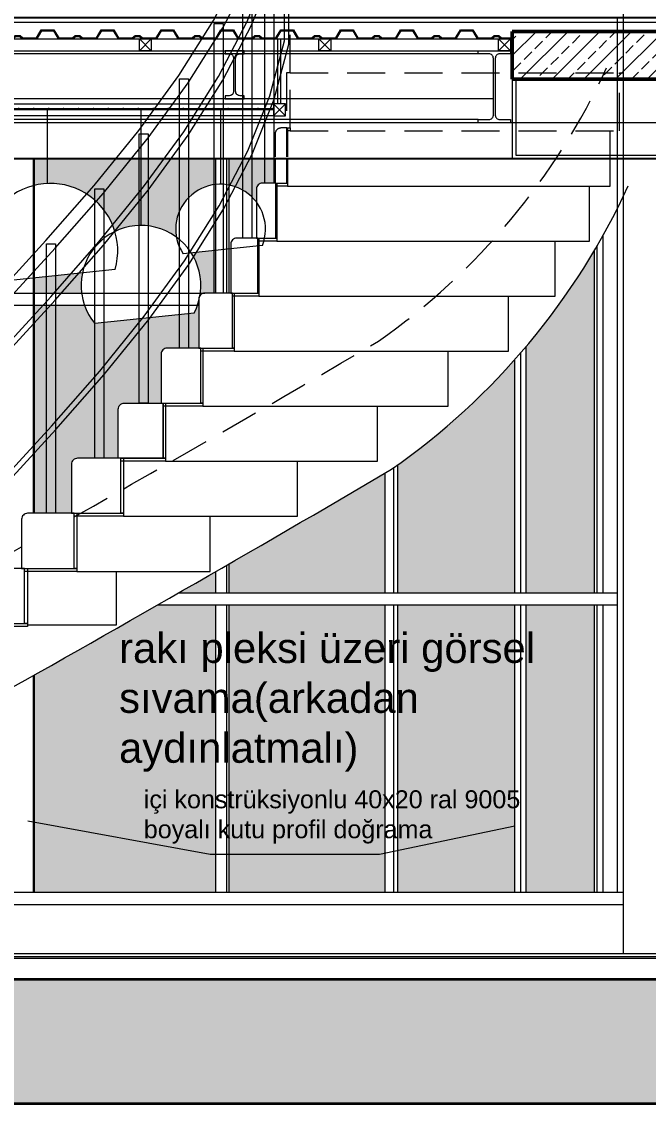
# Model space of a CAD drawing. Header units: millimetres. Extents: x 54215 to 67697, y 23496 to 56611.
# Drawn here: x 57056.9 to 57266.3, y 42727.5 to 43088.7 of the extents above; entities that cross this region are included whole.
import ezdxf

# ---------------------------------------------------------------- set-up
doc = ezdxf.new("R2010")
doc.units = ezdxf.units.MM
doc.linetypes.add('DASHED', pattern=[19.05, 12.7, -6.35])
for name, color, linetype, lineweight in [('- 0.50', 30, 'Continuous', 50), ('no3_ahsap gorunus on ince', 32, 'Continuous', 13), ('no3_cam gorunus arka', 140, 'Continuous', 13), ('no3_duvar kaplama', 8, 'Continuous', 0), ('no3_duvar mevcut', 4, 'Continuous', 35), ('no3_döşeme kaplama', 8, 'Continuous', 0), ('no3_döşeme kaplama trimli', 8, 'Continuous', 0), ('no3_kutu profil gorunus', 8, 'Continuous', 0), ('no3_kutuprofil kesit', 74, 'Continuous', 18), ('no3_tefriş arka ince', 65, 'Continuous', 13), ('no3_yazı duvar', 152, 'Continuous', 0), ('t_ahsap', 25, 'Continuous', 20), ('t_tarama', 251, 'Continuous', 20)]:
    doc.layers.add(name, color=color, linetype=linetype, lineweight=lineweight)
doc.layers.add('0 rölöve', color=7, linetype='Continuous', true_color=0xf1380e)
doc.layers.add('no3_alçıpan kesit', color=7, linetype='Continuous', lineweight=20, true_color=0xf5003d)
doc.styles.get("Standard").update_dxf_attribs({"font": 'arial.ttf'})
pattern_1 = [(45, (43807.661, 19545.4995), (-5.3033009, 5.3033009), []), (45, (43812.956, 19545.4995), (-5.3033009, 5.3033009), [3.6, -1.5])]

# ---------------------------------------------------------------- blocks, each defined once
blk = doc.blocks.new('çesan tavanbıdı')
at = {"layer": 'no3_kutu profil gorunus'}
for p, q in [((1977.78, 4837.69), (1977.78, 4859.38)), ((1978.78, 4837.69), (1978.78, 4859.38)), ((2072.08, 4837.69), (2072.08, 4859.38)), ((2073.08, 4837.69), (2073.08, 4859.38)), ((1980.28, 4837.69), (2070.58, 4837.69)), ((2070.58, 4835.99), (1980.28, 4835.99)), ((2070.58, 4835.69), (1980.28, 4835.69)), ((2070.58, 4833.69), (1980.28, 4833.69))]:
    blk.add_line(p, q, dxfattribs=at)
for centre in [(1980.43, 4836.14), (1985.43, 4836.14), (1990.43, 4836.14), (1995.43, 4836.14), (2000.43, 4836.14), (2005.43, 4836.14), (2010.43, 4836.14), (2015.43, 4836.14), (2020.43, 4836.14), (2025.43, 4836.14), (2030.43, 4836.14), (2035.43, 4836.14), (2040.43, 4836.14), (2045.43, 4836.14), (2050.43, 4836.14), (2055.43, 4836.14), (2060.43, 4836.14), (2065.43, 4836.14), (2070.43, 4836.14)]:
    blk.add_circle(centre, 0.15, dxfattribs=at)
at = {"layer": 'no3_kutuprofil kesit'}
for p, q in [((1976.28, 4833.69), (1980.28, 4837.69)), ((1980.28, 4833.69), (1976.28, 4837.69)), ((2070.58, 4833.69), (2074.58, 4837.69)), ((2074.58, 4833.69), (2070.58, 4837.69))]:
    blk.add_line(p, q, dxfattribs=at)
for points in [[(1976.28, 4833.69), (1980.28, 4833.69), (1980.28, 4837.69), (1976.28, 4837.69)], [(2070.58, 4833.69), (2074.58, 4833.69), (2074.58, 4837.69), (2070.58, 4837.69)]]:
    blk.add_lwpolyline(points, close=True, dxfattribs=at)
blk = doc.blocks.new('50ad')
at = {"layer": 't_ahsap'}
blk.add_lwpolyline([(826.37, -8720.73), (784.92, -8725.1)], dxfattribs=at)
blk.add_arc((804.76, -8714.48), 22.5, 343.8826, 208.1494, dxfattribs=at)
at = {"layer": 't_tarama'}
blk.add_lwpolyline([(803.73, -8666.96), (803.73, -8692)], dxfattribs=at)
blk = doc.blocks.new('40ol')
at = {"layer": 't_ahsap'}
blk.add_lwpolyline([(852.75, -8721.24), (819.59, -8724.74)], dxfattribs=at)
blk.add_arc((835.01, -8712), 20, 332.485, 219.5469, dxfattribs=at)
at = {"layer": 't_tarama'}
blk.add_lwpolyline([(835.01, -8652.91), (835.01, -8692)], dxfattribs=at)
blk = doc.blocks.new('yuhb')
at = {"layer": 't_ahsap'}
for points in [[(872.85, -8652.91), (872.85, -8678.2)], [(886.83, -8698.63), (860.3, -8701.42)]]:
    blk.add_lwpolyline(points, dxfattribs=at)
blk.add_arc((872.85, -8693.2), 15, 338.7887, 213.2432, dxfattribs=at)

msp = doc.modelspace()

# ---------------------------------------------------------------- hatches: boundary and pattern name
at = {"layer": 'no3_cam gorunus arka'}
h = msp.add_hatch(color=252, dxfattribs=at)
h.set_gradient(color1=(214, 214, 214), color2=(255, 255, 0), centered=1)
h.paths.add_polyline_path([(57061.174, 43042.956), (57061.174, 43034.041, -0.0487422), (57065.506, 43034.665), (57065.506, 43042.956)])
h = msp.add_hatch(color=252, dxfattribs=at)
h.set_gradient(color1=(214, 214, 214), color2=(255, 255, 0), centered=1)
h.paths.add_polyline_path([(57065.506, 43042.956), (57065.506, 43034.665, -0.3442524), (57088.092, 43018.628, -0.1129682), (57096.79, 43020.619), (57096.79, 43042.956)])
h = msp.add_hatch(color=252, dxfattribs=at)
h.set_gradient(color1=(214, 214, 214), color2=(255, 255, 0), centered=1)
h.paths.add_polyline_path([(57121.801, 43042.956), (57096.79, 43042.956), (57096.79, 43020.619, -0.1597036), (57108.629, 43016.738, -0.4360257), (57121.801, 43034.337)])
h = msp.add_hatch(color=252, dxfattribs=at)
h.set_gradient(color1=(214, 214, 214), color2=(255, 255, 0), centered=1)
h.paths.add_polyline_path([(57126.265, 43042.956), (57126.265, 43034.143, -0.185204), (57135.372, 43028.442), (57135.372, 43032.809, -0.4142136), (57137.372, 43034.809), (57141.615, 43034.809), (57141.615, 43042.956)])
h = msp.add_hatch(color=252, dxfattribs=at)
h.set_gradient(color1=(214, 214, 214), color2=(255, 255, 0), centered=1)
h.paths.add_polyline_path([(57113.58, 43011.487, -0.1775821), (57116.626, 42998.056, -0.0105179), (57116.5, 42997.224, -0.2393852), (57118.115, 42998.044), (57121.801, 42998.044), (57121.801, 43012.354)])
h = msp.add_hatch(color=252, dxfattribs=at)
h.set_gradient(color1=(214, 214, 214), color2=(255, 255, 0), centered=1)
h.paths.add_polyline_path([(57248.271, 43012.139, -0.0417106), (57225.456, 42980.155), (57225.456, 42897.958), (57248.271, 42897.958)])
h = msp.add_hatch(color=252, dxfattribs=at)
h.set_gradient(color1=(214, 214, 214), color2=(255, 255, 0), centered=1)
h.paths.add_polyline_path([(57076.955, 42998.056, -0.0848699), (57077.231, 43004.791), (57061.174, 43003.099), (57061.174, 42998.056)])
h = msp.add_hatch(color=252, dxfattribs=at)
h.set_gradient(color1=(214, 214, 214), color2=(255, 255, 0), centered=1)
h.paths.add_polyline_path([(57077.898, 42994.056), (57061.174, 42994.056), (57061.174, 42924.515), (57073.594, 42924.515), (57073.594, 42940.897, -0.4142136), (57075.594, 42942.897), (57089.228, 42942.897), (57089.228, 42959.28, -0.4142136), (57091.228, 42961.28), (57103.5, 42961.28), (57103.5, 42977.662, -0.4142136), (57105.5, 42979.662), (57116.115, 42979.662), (57116.115, 42994.056), (57115.683, 42994.056, -0.0364905), (57114.528, 42991.379), (57081.368, 42987.884, -0.0892093)])
h = msp.add_hatch(color=252, dxfattribs=at)
h.set_gradient(color1=(214, 214, 214), color2=(255, 255, 0), centered=1)
h.paths.add_polyline_path([(57221.703, 42975.835, -0.0558085), (57182.657, 42940.749), (57182.657, 42897.958), (57221.703, 42897.958)])
h = msp.add_hatch(color=252, dxfattribs=at)
h.set_gradient(color1=(214, 214, 214), color2=(255, 255, 0), centered=1)
h.paths.add_polyline_path([(57178.355, 42897.958), (57178.355, 42937.966, -0.0020085), (57126.265, 42907.639), (57126.265, 42897.958)])
h = msp.add_hatch(color=252, dxfattribs=at)
h.set_gradient(color1=(214, 214, 214), color2=(255, 255, 0), centered=1)
h.paths.add_polyline_path([(57121.801, 42897.958), (57121.801, 42905.066, -0.0004753), (57109.433, 42897.958)])
h = msp.add_hatch(color=252, dxfattribs=at)
h.set_gradient(color1=(214, 214, 214), color2=(255, 255, 0), centered=1)
h.paths.add_polyline_path([(57061.174, 42870.523), (57061.174, 42797.86), (57121.801, 42797.86), (57121.801, 42893.958), (57102.449, 42893.958, -0.0015816)])
h = msp.add_hatch(color=252, dxfattribs=at)
h.set_gradient(color1=(214, 214, 214), color2=(255, 255, 0), centered=1)
h.paths.add_polyline_path([(57126.265, 42893.958), (57126.265, 42797.86), (57178.355, 42797.86), (57178.355, 42893.958)])
h = msp.add_hatch(color=252, dxfattribs=at)
h.set_gradient(color1=(214, 214, 214), color2=(255, 255, 0), centered=1)
h.paths.add_polyline_path([(57182.657, 42893.958), (57182.657, 42797.86), (57221.703, 42797.86), (57221.703, 42893.958)])
h = msp.add_hatch(color=252, dxfattribs=at)
h.set_gradient(color1=(214, 214, 214), color2=(255, 255, 0), centered=1)
h.paths.add_polyline_path([(57225.456, 42893.958), (57225.456, 42797.86), (57248.271, 42797.86), (57248.271, 42893.958)])
at = {"layer": 'no3_duvar kaplama'}
h = msp.add_hatch(dxfattribs=at)
h.set_pattern_fill('JIS_STN_2.5', color=256, scale=3)
h.set_pattern_definition(pattern_1)
h.paths.add_polyline_path([(56962.143, 43363.956), (56962.143, 43323.956), (56978.143, 43323.956), (56978.143, 43363.956), (57083.143, 43363.956), (57083.143, 43323.956), (57099.143, 43323.956), (57099.143, 43363.956), (57204.143, 43363.956), (57204.143, 43323.956), (57220.143, 43323.956), (57220.143, 43363.956), (57325.143, 43363.956), (57325.143, 43323.956), (57409.143, 43323.956), (57409.143, 43363.956), (57545.809, 43363.956), (57545.809, 43323.956), (57592.309, 43323.956), (57592.309, 42768.956), (57578.309, 42768.956), (56093.309, 42768.956), (56093.309, 42772.956), (56093.309, 42777.456), (55471.809, 42777.456), (55471.809, 42759.956), (55441.809, 42759.956), (55441.809, 42742.456), (55411.809, 42742.456), (55411.809, 42737.456), (55313.583, 42737.456), (55313.583, 42727.456), (57631.659, 42727.456), (57631.659, 43409.456), (55583.309, 43409.456), (55583.309, 43309.456), (56083.309, 43309.456), (56083.309, 43323.956), (56093.309, 43323.956), (56143.643, 43323.956), (56143.643, 43363.956), (56248.643, 43363.956), (56248.643, 43323.956), (56264.643, 43323.956), (56264.643, 43363.956), (56369.643, 43363.956), (56369.643, 43323.956), (56385.643, 43323.956), (56385.643, 43363.956), (56490.643, 43363.956), (56490.643, 43326.338), (56506.643, 43326.338), (56506.643, 43363.956), (56611.643, 43363.956), (56611.643, 43323.956), (56627.643, 43323.956), (56627.643, 43363.956), (56732.643, 43363.956), (56732.643, 43323.956), (56740.643, 43323.956), (56748.643, 43323.956), (56748.643, 43363.956), (56786.643, 43363.956), (56786.643, 43323.956), (56857.143, 43323.956), (56857.143, 43363.956)])
h.paths.add_polyline_path([(55219.701, 42730.389), (55357.699, 42730.389), (55357.699, 42768.808), (55219.701, 42768.808)], flags=9)
h = msp.add_hatch(dxfattribs=at)
h.set_pattern_fill('JIS_STN_2.5', color=256, scale=3)
h.set_pattern_definition(pattern_1)
h.paths.add_polyline_path([(57592.309, 43085.456), (57220.809, 43085.456), (57220.809, 43069.456), (57341.309, 43069.456), (57341.309, 43054.956), (57592.309, 43054.956)])

# ---------------------------------------------------------------- linework, layer by layer
at = {"layer": '- 0.50'}
for p, q in [((57220.809, 43085.456), (57592.309, 43085.456)), ((57220.809, 43085.456), (57220.809, 43069.456)), ((57220.809, 43069.456), (57341.309, 43069.456))]:
    msp.add_line(p, q, dxfattribs=at)
msp.add_line((57017.339, 43042.956), (57220.809, 43042.956))
msp.add_lwpolyline([(56857.43, 43042.956), (57271.688, 43042.956), (57271.688, 43089.956), (56857.43, 43089.956)])
at = {"layer": 'no3_ahsap gorunus on ince'}
msp.add_lwpolyline([(57141.615, 43042.956), (57141.615, 43034.809), (57145.557, 43034.809), (57145.557, 43042.956)], dxfattribs=at)
for points in [[(57135.372, 43016.427), (57141.899, 43016.427), (57141.899, 43034.809), (57137.372, 43034.809, 0.4142136), (57135.372, 43032.809)], [(57126.813, 42998.044), (57135.79, 42998.044), (57135.79, 43016.427), (57128.813, 43016.427, 0.4142136), (57126.813, 43014.427)], [(57116.115, 42979.662), (57127.357, 42979.662), (57127.357, 42998.044), (57118.115, 42998.044, 0.4142136), (57116.115, 42996.044)], [(57103.5, 42961.28), (57116.774, 42961.28), (57116.774, 42979.662), (57105.5, 42979.662, 0.4142136), (57103.5, 42977.662)], [(57091.228, 42961.28), (57104.26, 42961.28), (57104.26, 42942.897), (57089.228, 42942.897), (57089.228, 42959.28, -0.4142136)], [(57073.594, 42924.515), (57090.073, 42924.515), (57090.073, 42942.897), (57075.594, 42942.897, 0.4142136), (57073.594, 42940.897)], [(57056.921, 42906.132), (57074.507, 42906.132), (57074.507, 42924.515), (57058.921, 42924.515, 0.4142136), (57056.921, 42922.515)], [(57039.555, 42887.75), (57057.883, 42887.75), (57057.883, 42906.132), (57041.555, 42906.132, 0.4142136), (57039.555, 42904.132)]]:
    msp.add_lwpolyline(points, format="xyb", close=True, dxfattribs=at)
at = {"layer": 'no3_alçıpan kesit'}
for points in [[(57220.809, 43069.456), (57220.809, 43042.956), (57592.309, 43042.956)], [(57222.009, 43069.456), (57222.009, 43044.156), (57592.309, 43044.156)]]:
    msp.add_lwpolyline(points, dxfattribs=at)
at = {"layer": 'no3_duvar mevcut'}
for p, q in [((56093.309, 42768.956), (57592.309, 42768.956)), ((55313.583, 42727.456), (57631.659, 42727.456))]:
    msp.add_line(p, q, dxfattribs=at)
at = {"layer": 'no3_döşeme kaplama'}
for p, q in [((57592.309, 43088.456), (56785.602, 43088.456)), ((56093.309, 42777.456), (57592.309, 42777.456)), ((56093.309, 42776.456), (57592.309, 42776.456)), ((56093.309, 42775.956), (57592.309, 42775.956))]:
    msp.add_line(p, q, dxfattribs=at)
at = {"layer": 'no3_döşeme kaplama trimli', "linetype": 'DASHED'}
msp.add_lwpolyline([(57074.507, 42923.307, 0.0039171), (57176.191, 42982.03, 0.1329294), (57252.355, 43073.246)], format="xyb", dxfattribs=at)
at = {"layer": 'no3_kutu profil gorunus'}
for p, q in [((56785.602, 43082.956), (57220.809, 43082.956)), ((56785.602, 43078.956), (57220.809, 43078.956)), ((57209.456, 43077.936), (56796.402, 43077.936)), ((57214.526, 43062.956), (56791.332, 43062.956)), ((57209.456, 43055.976), (56796.402, 43055.976)), ((57341.309, 43054.956), (56796.402, 43054.956))]:
    msp.add_line(p, q, dxfattribs=at)
for points in [[(56943.237, 42881.378), (56962.45, 42905.317), (56978.448, 42923.7), (56995.361, 42942.082), (57012.839, 42960.464), (57030.517, 42978.847), (57048.195, 42997.229), (57065.034, 43015.611), (57081.153, 43033.994), (57096.064, 43052.376), (57109.457, 43070.759), (57121.056, 43089.141), (57130.622, 43107.523), (57137.955, 43125.906), (57142.906, 43144.288), (57142.906, 43162.67)], [(56946.343, 42878.855), (56965.556, 42902.795), (56981.554, 42921.177), (56998.467, 42939.559), (57015.945, 42957.942), (57033.623, 42976.324), (57051.301, 42994.706), (57068.14, 43013.089), (57084.259, 43031.471), (57099.17, 43049.853), (57112.563, 43068.236), (57124.162, 43086.618), (57133.728, 43105), (57141.061, 43123.383), (57146.012, 43141.765), (57146.012, 43160.148)], [(56944.852, 42862.568), (56964.065, 42886.508), (56980.063, 42904.89), (56996.976, 42923.272), (57014.453, 42941.655), (57032.132, 42960.037), (57049.81, 42978.419), (57066.649, 42996.802), (57082.768, 43015.184), (57097.678, 43033.566), (57111.072, 43051.949), (57122.671, 43070.331), (57132.236, 43088.714), (57139.57, 43107.096), (57144.521, 43125.478), (57144.521, 43143.861)], [(56946.343, 42861.433), (56965.556, 42885.372), (56981.554, 42903.754), (56998.467, 42922.137), (57015.945, 42940.519), (57033.623, 42958.901), (57051.301, 42977.284), (57068.14, 42995.666), (57084.259, 43014.048), (57099.17, 43032.431), (57112.563, 43050.813), (57124.162, 43069.195), (57133.728, 43087.578), (57141.061, 43105.96), (57146.012, 43124.342), (57146.012, 43142.725)], [(56945.09, 42819.399), (56964.303, 42843.338), (56980.301, 42861.72), (56997.214, 42880.103), (57014.692, 42898.485), (57032.37, 42916.867), (57050.048, 42935.25), (57066.887, 42953.632), (57083.007, 42972.014), (57097.917, 42990.397), (57111.31, 43008.779), (57122.909, 43027.161), (57132.475, 43045.544), (57139.809, 43063.926), (57144.759, 43082.309), (57144.759, 43100.691)], [(56946.582, 42818.263), (56965.794, 42842.202), (56981.793, 42860.584), (56998.706, 42878.967), (57016.183, 42897.349), (57033.862, 42915.732), (57051.54, 42934.114), (57068.379, 42952.496), (57084.498, 42970.879), (57099.408, 42989.261), (57112.802, 43007.643), (57124.401, 43026.026), (57133.966, 43044.408), (57141.3, 43062.79), (57146.25, 43081.173), (57146.25, 43099.555)]]:
    msp.add_lwpolyline(points, dxfattribs=at)
for points in [[(57133.802, 43016.427), (57130.802, 43016.427), (57130.802, 43106.427), (57133.802, 43106.427)], [(57124.236, 42998.044), (57121.236, 42998.044), (57121.236, 43088.044), (57124.236, 43088.044)], [(57112.637, 42979.662), (57109.637, 42979.662), (57109.637, 43069.662), (57112.637, 43069.662)], [(57099.244, 42961.28), (57096.244, 42961.28), (57096.244, 43051.28), (57099.244, 43051.28)], [(57084.333, 42942.897), (57081.333, 42942.897), (57081.333, 43032.897), (57084.333, 43032.897)], [(57068.214, 42924.515), (57065.214, 42924.515), (57065.214, 43014.515), (57068.214, 43014.515)]]:
    msp.add_lwpolyline(points, close=True, dxfattribs=at)
at = {"layer": 'no3_kutuprofil kesit'}
for p, q in [((57257.988, 43042.956), (57257.988, 43313.956)), ((57255.988, 42797.86), (57255.988, 43089.956)), ((57257.988, 42777.456), (57257.988, 43089.956)), ((57096.256, 43082.956), (57100.256, 43078.956)), ((57100.256, 43082.956), (57096.256, 43078.956)), ((57156.256, 43082.956), (57160.256, 43078.956)), ((57160.256, 43082.956), (57156.256, 43078.956)), ((57216.256, 43082.956), (57220.256, 43078.956)), ((57220.256, 43082.956), (57216.256, 43078.956)), ((57060.873, 42924.515), (57060.873, 43042.956)), ((57061.174, 42924.515), (57061.174, 43042.956)), ((57121.801, 42998.044), (57121.801, 43042.956)), ((57125.427, 42998.044), (57125.427, 43042.956)), ((57126.265, 42998.044), (57126.265, 43042.956)), ((57251.205, 42897.958), (57251.205, 43017.31)), ((57248.271, 42897.958), (57248.271, 43012.216)), ((57249.269, 42897.958), (57249.269, 43013.916)), ((56870.897, 42998.056), (57118.115, 42998.056)), ((56870.897, 42994.056), (57116.115, 42994.056)), ((57225.456, 42897.958), (57225.456, 42980.178)), ((57221.703, 42897.958), (57221.703, 42975.853)), ((57223.732, 42897.958), (57223.732, 42978.165)), ((57181.309, 42897.958), (57181.309, 42939.792)), ((57182.657, 42897.958), (57182.657, 42940.749)), ((57178.355, 42897.958), (57178.355, 42937.966)), ((57125.427, 42897.958), (57125.427, 42907.155)), ((57126.265, 42897.958), (57126.265, 42907.639)), ((57121.801, 42897.958), (57121.801, 42905.066)), ((57109.433, 42897.958), (57255.988, 42897.958)), ((57102.449, 42893.958), (57255.988, 42893.958)), ((57121.801, 42797.86), (57121.801, 42893.958)), ((57125.427, 42797.86), (57125.427, 42893.958)), ((57126.265, 42797.86), (57126.265, 42893.958)), ((57178.355, 42797.86), (57178.355, 42893.958)), ((57181.309, 42797.86), (57181.309, 42893.958)), ((57182.657, 42797.86), (57182.657, 42893.958)), ((57221.703, 42797.86), (57221.703, 42893.958)), ((57223.732, 42797.86), (57223.732, 42893.958)), ((57225.456, 42797.86), (57225.456, 42893.958)), ((57248.271, 42797.86), (57248.271, 42893.958)), ((57249.269, 42797.86), (57249.269, 42893.958)), ((57251.205, 42797.86), (57251.205, 42893.958)), ((57060.873, 42797.86), (57060.873, 42870.353)), ((57061.174, 42797.86), (57061.174, 42870.523)), ((57257.988, 42797.86), (56972.197, 42797.86)), ((56956.63, 42793.86), (57257.988, 42793.86))]:
    msp.add_line(p, q, dxfattribs=at)
for points in [[(57141.135, 43034.809), (57138.135, 43034.809), (57138.135, 43124.809), (57141.135, 43124.809)], [(57100.256, 43082.956), (57100.256, 43078.956), (57096.256, 43078.956), (57096.256, 43082.956)], [(57160.256, 43082.956), (57160.256, 43078.956), (57156.256, 43078.956), (57156.256, 43082.956)], [(57220.256, 43082.956), (57220.256, 43078.956), (57216.256, 43078.956), (57216.256, 43082.956)], [(57141.899, 43034.809), (57142.183, 43034.809), (57142.183, 43016.427), (57141.899, 43016.427)], [(57141.899, 43034.809), (57145.7, 43034.809), (57145.7, 43033.809), (57141.899, 43033.809)], [(57135.79, 43016.427), (57136.209, 43016.427), (57136.209, 42998.044), (57135.79, 42998.044)], [(57135.79, 43016.427), (57142.183, 43016.427), (57142.183, 43015.427), (57135.79, 43015.427)], [(57127.357, 42998.044), (57127.902, 42998.044), (57127.902, 42979.662), (57127.357, 42979.662)], [(57127.357, 42998.044), (57136.209, 42998.044), (57136.209, 42997.044), (57127.357, 42997.044)], [(57116.774, 42979.662), (57117.433, 42979.662), (57117.433, 42961.28), (57116.774, 42961.28)], [(57116.774, 42979.662), (57127.902, 42979.662), (57127.902, 42978.662), (57116.774, 42978.662)], [(57104.26, 42961.28), (57105.02, 42961.28), (57105.02, 42942.897), (57104.26, 42942.897)], [(57104.26, 42961.28), (57117.433, 42961.28), (57117.433, 42960.28), (57104.26, 42960.28)], [(57090.073, 42942.897), (57090.919, 42942.897), (57090.919, 42924.515), (57090.073, 42924.515)], [(57090.073, 42942.897), (57105.02, 42942.897), (57105.02, 42941.897), (57090.073, 42941.897)], [(57074.507, 42924.515), (57075.42, 42924.515), (57075.42, 42906.132), (57074.507, 42906.132)], [(57074.507, 42924.515), (57090.919, 42924.515), (57090.919, 42923.515), (57074.507, 42923.515)], [(57057.883, 42906.132), (57058.846, 42906.132), (57058.846, 42887.75), (57057.883, 42887.75)], [(57057.883, 42906.132), (57075.42, 42906.132), (57075.42, 42905.132), (57057.883, 42905.132)], [(57040.546, 42887.75), (57058.846, 42887.75), (57058.846, 42886.75), (57040.546, 42886.75)]]:
    msp.add_lwpolyline(points, close=True, dxfattribs=at)
for points in [[(57045.602, 43085.956), (57047.702, 43085.956), (57049.302, 43083.256), (57053.902, 43083.256), (57054.802, 43084.056), (57056.402, 43084.056), (57057.302, 43083.256), (57061.902, 43083.256), (57063.502, 43085.956), (57065.602, 43085.956)], [(57045.602, 43085.656), (57047.531, 43085.656), (57049.131, 43082.956), (57054.016, 43082.956), (57054.916, 43083.756), (57056.288, 43083.756), (57057.188, 43082.956), (57062.073, 43082.956), (57063.673, 43085.656), (57065.602, 43085.656)], [(57065.602, 43085.956), (57067.702, 43085.956), (57069.302, 43083.256), (57073.902, 43083.256), (57074.802, 43084.056), (57076.402, 43084.056), (57077.302, 43083.256), (57081.902, 43083.256), (57083.502, 43085.956), (57085.602, 43085.956)], [(57065.602, 43085.656), (57067.531, 43085.656), (57069.131, 43082.956), (57074.016, 43082.956), (57074.916, 43083.756), (57076.288, 43083.756), (57077.188, 43082.956), (57082.073, 43082.956), (57083.673, 43085.656), (57085.602, 43085.656)], [(57085.602, 43085.956), (57087.702, 43085.956), (57089.302, 43083.256), (57093.902, 43083.256), (57094.802, 43084.056), (57096.402, 43084.056), (57097.302, 43083.256), (57101.902, 43083.256), (57103.502, 43085.956), (57105.602, 43085.956)], [(57085.602, 43085.656), (57087.531, 43085.656), (57089.131, 43082.956), (57094.016, 43082.956), (57094.916, 43083.756), (57096.288, 43083.756), (57097.188, 43082.956), (57102.073, 43082.956), (57103.673, 43085.656), (57105.602, 43085.656)], [(57105.602, 43085.956), (57107.702, 43085.956), (57109.302, 43083.256), (57113.902, 43083.256), (57114.802, 43084.056), (57116.402, 43084.056), (57117.302, 43083.256), (57121.902, 43083.256), (57123.502, 43085.956), (57125.602, 43085.956)], [(57105.602, 43085.656), (57107.531, 43085.656), (57109.131, 43082.956), (57114.016, 43082.956), (57114.916, 43083.756), (57116.288, 43083.756), (57117.188, 43082.956), (57122.073, 43082.956), (57123.673, 43085.656), (57125.602, 43085.656)], [(57125.602, 43085.956), (57127.702, 43085.956), (57129.302, 43083.256), (57133.902, 43083.256), (57134.802, 43084.056), (57136.402, 43084.056), (57137.302, 43083.256), (57141.902, 43083.256), (57143.502, 43085.956), (57145.602, 43085.956)], [(57125.602, 43085.656), (57127.531, 43085.656), (57129.131, 43082.956), (57134.016, 43082.956), (57134.916, 43083.756), (57136.288, 43083.756), (57137.188, 43082.956), (57142.073, 43082.956), (57143.673, 43085.656), (57145.602, 43085.656)], [(57145.602, 43085.956), (57147.702, 43085.956), (57149.302, 43083.256), (57153.902, 43083.256), (57154.802, 43084.056), (57156.402, 43084.056), (57157.302, 43083.256), (57161.902, 43083.256), (57163.502, 43085.956), (57165.602, 43085.956)], [(57145.602, 43085.656), (57147.531, 43085.656), (57149.131, 43082.956), (57154.016, 43082.956), (57154.916, 43083.756), (57156.288, 43083.756), (57157.188, 43082.956), (57162.073, 43082.956), (57163.673, 43085.656), (57165.602, 43085.656)], [(57165.602, 43085.956), (57167.702, 43085.956), (57169.302, 43083.256), (57173.902, 43083.256), (57174.802, 43084.056), (57176.402, 43084.056), (57177.302, 43083.256), (57181.902, 43083.256), (57183.502, 43085.956), (57185.602, 43085.956)], [(57165.602, 43085.656), (57167.531, 43085.656), (57169.131, 43082.956), (57174.016, 43082.956), (57174.916, 43083.756), (57176.288, 43083.756), (57177.188, 43082.956), (57182.073, 43082.956), (57183.673, 43085.656), (57185.602, 43085.656)], [(57185.602, 43085.956), (57187.702, 43085.956), (57189.302, 43083.256), (57193.902, 43083.256), (57194.802, 43084.056), (57196.402, 43084.056), (57197.302, 43083.256), (57201.902, 43083.256), (57203.502, 43085.956), (57205.602, 43085.956)], [(57185.602, 43085.656), (57187.531, 43085.656), (57189.131, 43082.956), (57194.016, 43082.956), (57194.916, 43083.756), (57196.288, 43083.756), (57197.188, 43082.956), (57202.073, 43082.956), (57203.673, 43085.656), (57205.602, 43085.656)], [(57205.602, 43085.956), (57207.702, 43085.956), (57209.302, 43083.256), (57213.902, 43083.256), (57214.802, 43084.056), (57216.402, 43084.056), (57217.302, 43083.256), (57220.809, 43083.256)], [(57205.602, 43085.656), (57207.531, 43085.656), (57209.131, 43082.956), (57214.016, 43082.956), (57214.916, 43083.756), (57216.288, 43083.756), (57217.188, 43082.956), (57220.809, 43082.956)], [(57145.7, 43042.956), (57145.7, 43034.809), (57145.557, 43034.809), (57145.557, 43042.956)]]:
    msp.add_lwpolyline(points, dxfattribs=at)
for points in [[(57128.425, 43065.476), (57128.425, 43076.436, -0.4142136), (57129.925, 43077.936), (57131.245, 43077.936), (57131.245, 43078.956), (57124.945, 43078.956), (57124.945, 43077.936), (57126.265, 43077.936, -0.4142136), (57127.765, 43076.436), (57127.765, 43065.476, -0.4142136), (57126.265, 43063.976), (57124.945, 43063.976), (57124.945, 43062.956), (57131.245, 43062.956), (57131.245, 43063.976), (57129.925, 43063.976, -0.4142136)], [(57214.526, 43057.476), (57214.526, 43076.436, 0.4142136), (57213.026, 43077.936), (57209.456, 43077.936), (57209.456, 43078.956), (57220.256, 43078.956), (57220.256, 43077.936), (57216.686, 43077.936, 0.4142136), (57215.186, 43076.436), (57215.186, 43057.476, 0.4142136), (57216.686, 43055.976), (57220.256, 43055.976), (57220.256, 43054.956), (57209.456, 43054.956), (57209.456, 43055.976), (57213.026, 43055.976, 0.4142136)]]:
    msp.add_lwpolyline(points, format="xyb", close=True, dxfattribs=at)
at = {"layer": 'no3_tefriş arka ince', "linetype": 'DASHED'}
for p, q in [((57146.688, 43071.574), (57146.688, 43089.956)), ((57257.988, 43071.574), (57257.988, 43089.956)), ((57146.688, 43071.574), (57256.688, 43071.574)), ((57256.688, 43052.191), (57256.688, 43071.574)), ((57256.688, 43071.574), (57257.988, 43071.574)), ((57146.688, 43052.191), (57256.688, 43052.191))]:
    msp.add_line(p, q, dxfattribs=at)
at = {"layer": 'no3_tefriş arka ince'}
for p, q in [((57253.565, 43033.809), (57253.565, 43052.191)), ((57145.7, 43033.809), (57253.565, 43033.809)), ((57246.691, 43015.427), (57246.691, 43033.809)), ((57142.183, 43015.427), (57246.691, 43015.427)), ((57235.199, 42997.044), (57235.199, 43015.427)), ((57136.209, 42997.044), (57235.199, 42997.044)), ((57219.58, 42978.662), (57219.58, 42997.044)), ((57127.902, 42978.662), (57219.58, 42978.662)), ((57199.405, 42960.28), (57199.405, 42978.662)), ((57117.433, 42960.28), (57199.405, 42960.28)), ((57175.843, 42941.897), (57175.843, 42960.28)), ((57105.02, 42941.897), (57175.843, 42941.897)), ((57149.128, 42923.515), (57149.128, 42941.897)), ((57090.919, 42923.515), (57149.128, 42923.515)), ((57119.935, 42905.132), (57119.935, 42923.515)), ((57075.42, 42905.132), (57119.935, 42905.132)), ((57088.58, 42887.25), (57088.58, 42905.132)), ((57058.846, 42887.25), (57088.58, 42887.25))]:
    msp.add_line(p, q, dxfattribs=at)
at = {"layer": 'no3_tefriş arka ince', "linetype": 'DASHED'}
for points in [[(57145.413, 43053.191), (57146.688, 43053.191), (57146.688, 43071.574), (57145.413, 43071.574)], [(57145.557, 43053.191), (57146.688, 43053.191), (57146.688, 43052.191), (57145.557, 43052.191)]]:
    msp.add_lwpolyline(points, close=True, dxfattribs=at)
msp.add_lwpolyline([(57145.557, 43043.582), (57145.557, 43053.191), (57143.615, 43053.191, 0.4142136), (57141.615, 43051.191), (57141.615, 43043.582)], format="xyb", dxfattribs=at)
msp.add_lwpolyline([(57145.557, 43043.582), (57145.557, 43053.191), (57145.7, 43053.191), (57145.7, 43043.582)], dxfattribs=at)
at = {"layer": 'no3_tefriş arka ince'}
for points in [[(57005.172, 42838.739, -0.0015743), (57040.473, 42858.898, 0.0053801), (57180.517, 42939.237, 0.1332749), (57259.622, 43033.845)], [(57044.058, 42906.132, 0.0004923), (57056.921, 42913.365)]]:
    msp.add_lwpolyline(points, format="xyb", dxfattribs=at)
at = {"layer": 'no3_yazı duvar'}
msp.add_lwpolyline([(57058.992, 42821.755), (57119.919, 42810.662), (57176.473, 42810.662), (57221.703, 42820.191)], dxfattribs=at)

# ---------------------------------------------------------------- block references
at = {"layer": '0 rölöve'}
msp.add_blockref('çesan tavanbıdı', (55070.488, 38223.576), dxfattribs=at)
at = {"layer": 't_tarama'}
for name, p in [('50ad', (56261.778, 51726.668)), ('40ol', (56261.778, 51712.622)), ('yuhb', (56250.541, 51712.622))]:
    msp.add_blockref(name, p, dxfattribs=at)

# ---------------------------------------------------------------- texts
at = {"layer": 'no3_yazı duvar', "attachment_point": 1}
for s, insert, char_height, width in [('rakı pleksi üzeri görsel sıvama(arkadan aydınlatmalı)', (57089.487, 42884.542), 10, 163.48412), ('içi konstrüksiyonlu 40x20 ral 9005 boyalı kutu profil doğrama', (57097.742, 42832.006), 6, 143.81258)]:
    msp.add_mtext(s, dxfattribs=dict(at, insert=insert, char_height=char_height, width=width))

doc.saveas('drawing.dxf')
